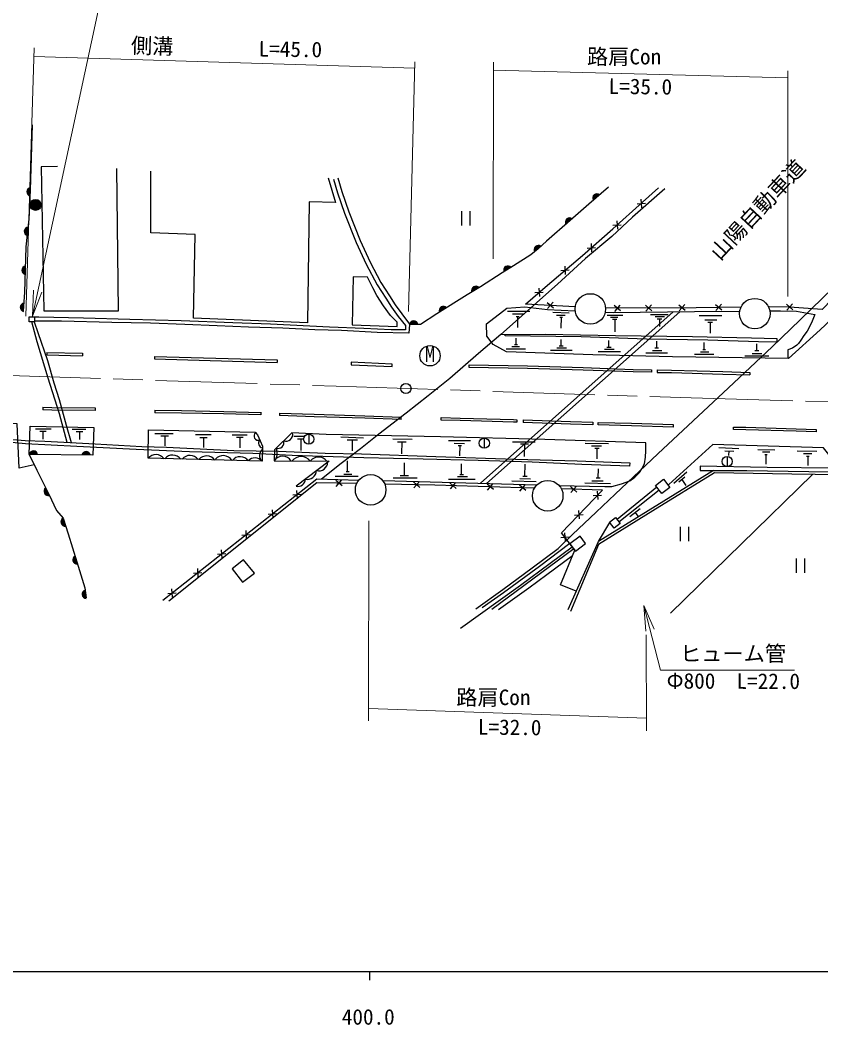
# Model space of a CAD drawing. Units: millimetres at full size, sheet at 1:1000; details may follow other scales. Extents: x 40000 to 680000, y 20000 to 380000.
# Drawn here: x 426799 to 521204, y 198715 to 317091 of the extents above; entities that cross this region are included whole.
import ezdxf
from ezdxf.enums import TextEntityAlignment as Align

# ---------------------------------------------------------------- set-up
doc = ezdxf.new("R2010")
doc.units = ezdxf.units.MM
doc.header["$LTSCALE"] = 1000
doc.linetypes.add('CHAIN', pattern=[18.5, 12, -1.5, 3.5, -1.5])
for name, color, linetype, lineweight in [('M-BGD', 7, 'Continuous', 25), ('M-BGD-EXST', 7, 'Continuous', 25), ('M-BMK', 2, 'CHAIN', 13), ('M-BMK-SRVR', 3, 'Continuous', 25), ('M-STR-HTXT', 7, 'Continuous', 13), ('M-STR-STRC', 7, 'Continuous', 25), ('M-TTL-BAND', 7, 'Continuous', 25)]:
    doc.layers.add(name, color=color, linetype=linetype, lineweight=lineweight)
doc.layers.add('M-BMK-HTXT', color=7, linetype='Continuous')
doc.styles.add('ＭＳ ゴシック', font='')
doc.styles.get('ＭＳ ゴシック').set_extended_font_data('MS Gothic')

# ---------------------------------------------------------------- blocks, each defined once
blk = doc.blocks.new('open_arrow')
at = {"color": 0, "linetype": 'Continuous', "lineweight": -2}
blk.add_lwpolyline([(7.5, 1.25), (0, 0), (7.5, -1.25)], dxfattribs=at)

msp = doc.modelspace()

# ---------------------------------------------------------------- hatches: boundary and pattern name
at = {"layer": 'M-BGD'}
for points in [[(428020, 297350, 0.82183), (427978, 296360)], [(429269, 295322, 1), (427969, 295322, 0.41421), (428619, 294672, 0.41421)], [(495125, 296521, 0.82183), (494375, 295872)], [(491887, 293680, 0.82183), (491142, 293028)], [(427752, 292695, 0.82183), (427644, 291710)], [(488190, 290443, 0.82183), (487451, 289783)], [(427438, 288108, 0.82183), (427413, 287118)], [(484683, 287963, 0.82183), (483839, 287444)], [(480894, 285572, 0.82183), (480050, 285053)], [(427265, 283741, 0.82183), (427193, 282753)], [(477085, 283211, 0.82183), (476243, 282687)], [(473698, 281239, 0.82183), (472707, 281247)], [(428869, 265914, 0.82183), (427879, 265953)], [(435084, 265841, 0.82183), (434093, 265853)], [(429814, 261981, 0.82183), (430253, 261093)], [(431873, 258410, 0.82183), (432175, 257466)], [(433269, 253973, 0.82183), (433563, 253026)], [(434473, 249946, 0.82183), (434588, 248962)]]:
    msp.add_hatch(color=256, dxfattribs=at).paths.add_polyline_path(points)

# ---------------------------------------------------------------- linework, layer by layer
for p, q in [((499985, 295978), (500054, 294987)), ((499524, 295448), (500515, 295517)), ((478829, 294586), (478829, 292909)), ((479829, 294586), (479829, 292909)), ((496677, 292916), (497667, 292986)), ((497137, 293446), (497207, 292456)), ((493642, 290235), (494633, 290305)), ((494103, 290765), (494172, 289775)), ((491003, 288112), (491072, 287121)), ((490542, 287582), (491533, 287651)), ((487951, 285512), (488020, 284521)), ((487490, 284982), (488481, 285051)), ((489692, 283147), (488942, 283799)), ((488991, 283098), (489643, 283848)), ((497594, 282820), (496844, 283472)), ((496893, 282771), (497545, 283521)), ((501277, 282845), (500527, 283497)), ((500576, 282796), (501227, 283546)), ((505209, 282871), (504459, 283523)), ((504508, 282822), (505160, 283572)), ((509518, 282909), (508768, 283561)), ((508817, 282860), (509469, 283610)), ((517891, 282955), (517141, 283607)), ((517190, 282906), (517842, 283656)), ((481056, 262522), (503799, 282731)), ((481787, 262502), (504560, 282739)), ((484262, 282814), (486904, 282814)), ((484851, 282490), (486126, 282490)), ((485274, 282188), (485636, 282188)), ((485455, 282188), (485455, 280859)), ((489601, 282668), (491527, 282612)), ((490037, 282348), (491068, 282340)), ((490425, 282077), (490751, 282086)), ((490588, 282082), (490552, 280797)), ((496023, 282323), (497843, 282323)), ((496411, 282080), (497278, 282080)), ((496654, 281843), (497140, 281843)), ((496897, 281843), (496897, 280346)), ((501101, 282400), (503215, 282400)), ((501672, 282155), (502755, 282155)), ((501888, 281896), (502436, 281896)), ((502162, 281896), (502162, 281007)), ((506865, 282274), (509534, 282274)), ((507506, 281790), (508919, 281790)), ((507873, 281490), (508422, 281490)), ((508147, 281490), (508147, 280195)), ((485263, 278861), (485263, 279614)), ((490590, 278728), (490590, 279463)), ((484120, 278358), (486396, 278358)), ((484782, 278627), (485663, 278627)), ((485088, 278861), (485439, 278861)), ((489314, 278196), (491875, 278196)), ((490080, 278464), (491201, 278464)), ((490359, 278728), (490821, 278728)), ((495678, 278328), (496846, 278328)), ((495962, 278566), (496482, 278566)), ((496222, 278566), (496222, 279343)), ((501633, 278478), (502065, 278478)), ((501849, 278478), (501849, 279263)), ((507296, 278300), (507615, 278300)), ((507456, 278300), (507456, 279122)), ((513655, 278157), (513668, 278967)), ((494944, 278036), (497572, 278036)), ((500549, 277894), (503104, 277894)), ((501352, 278180), (502464, 278180)), ((506318, 277741), (508599, 277741)), ((507006, 278010), (507978, 278010)), ((512233, 277524), (515060, 277545)), ((513089, 277826), (514231, 277831)), ((513418, 278160), (513891, 278154)), ((428598, 268941), (430471, 268941)), ((432923, 268895), (434558, 268895)), ((429125, 268677), (429869, 268677)), ((429497, 268677), (429497, 267703)), ((433422, 268629), (434188, 268629)), ((433805, 268629), (433805, 267674)), ((442703, 268389), (444835, 268389)), ((443403, 268119), (444289, 268119)), ((443846, 268119), (443846, 266934)), ((447467, 268263), (449324, 268263)), ((447993, 267922), (448851, 267922)), ((448422, 267922), (448422, 266731)), ((451817, 268217), (453558, 268217)), ((452312, 267941), (453083, 267941)), ((452697, 267941), (452697, 266707)), ((459089, 268085), (460328, 268063)), ((459495, 267771), (460137, 267764)), ((459886, 267767), (459890, 266388)), ((460822, 268323), (460822, 267123)), ((464609, 267998), (467301, 267891)), ((465358, 267658), (466560, 267650)), ((465959, 267654), (465934, 266358)), ((470729, 267771), (473003, 267712)), ((477292, 267565), (479915, 267550)), ((481524, 267841), (481524, 266641)), ((471285, 267409), (472307, 267401)), ((471796, 267405), (471761, 265989)), ((477974, 267235), (479181, 267213)), ((478454, 266958), (478829, 266958)), ((478641, 266958), (478604, 265774)), ((484829, 267412), (487505, 267400)), ((485780, 267159), (486725, 267165)), ((486278, 267162), (486236, 265682)), ((493419, 267232), (496169, 267207)), ((494159, 266924), (495331, 266932)), ((494548, 266642), (495059, 266648)), ((494804, 266645), (494794, 265405)), ((509180, 266747), (511530, 266607)), ((509880, 266365), (510941, 266293)), ((513767, 266494), (515770, 266470)), ((510152, 265694), (510152, 264494)), ((510340, 266334), (510319, 265796)), ((514299, 266214), (515171, 266210)), ((514587, 265903), (514860, 265903)), ((514724, 265903), (514700, 264759)), ((518400, 266343), (520725, 266297)), ((519136, 266039), (520149, 266032)), ((519487, 265728), (519818, 265721)), ((519652, 265724), (519646, 264611)), ((465412, 263896), (465412, 265161)), ((472110, 263434), (472110, 264942)), ((478848, 263560), (478848, 264833)), ((486319, 263356), (486357, 264792)), ((494950, 263154), (494974, 264227)), ((508548, 264026), (494980, 255682)), ((463928, 263352), (466662, 263352)), ((464775, 262212), (464025, 262863)), ((464074, 262163), (464725, 262912)), ((464973, 263614), (465913, 263614)), ((465249, 263896), (465575, 263896)), ((469555, 262832), (487740, 262342)), ((470764, 263175), (473599, 263175)), ((471620, 263434), (472599, 263434)), ((477317, 263001), (480433, 263001)), ((478366, 263327), (479540, 263327)), ((478631, 263560), (479066, 263560)), ((485700, 263094), (486952, 263059)), ((486064, 263360), (486574, 263353)), ((494202, 262824), (495550, 262824)), ((494715, 263154), (495185, 263154)), ((503483, 247224), (520219, 263568)), ((503885, 262526), (505391, 263864)), ((504467, 262678), (505158, 263296)), ((504812, 262987), (505296, 262264)), ((459395, 261685), (459465, 260695)), ((473917, 262023), (473167, 262675)), ((473216, 261974), (473868, 262724)), ((478225, 261913), (477476, 262565)), ((477525, 261864), (478176, 262614)), ((482607, 261780), (481857, 262431)), ((481906, 261731), (482557, 262480)), ((484749, 262794), (487651, 262738)), ((486429, 261663), (485679, 262315)), ((485728, 261614), (486380, 262364)), ((492444, 261495), (491694, 262146)), ((491743, 261446), (492395, 262196)), ((493367, 262558), (496385, 262502)), ((501850, 262083), (497175, 258271)), ((497389, 257993), (502120, 261733)), ((458935, 261155), (459925, 261225)), ((494362, 261068), (495353, 261137)), ((494823, 261598), (494892, 260607)), ((456507, 259410), (456576, 258419)), ((492629, 259308), (492699, 258317)), ((498688, 258621), (499915, 259562)), ((456046, 258880), (457037, 258949)), ((492168, 258777), (493159, 258847)), ((499301, 259092), (499640, 258652)), ((453394, 256957), (453463, 255966)), ((504597, 257388), (504597, 255711)), ((505597, 257388), (505597, 255711)), ((452933, 256427), (453924, 256496)), ((490535, 256147), (491526, 256217)), ((490995, 256677), (491065, 255686)), ((450523, 254695), (450593, 253704)), ((492078, 254785), (482394, 247672)), ((450062, 254165), (451053, 254234)), ((518284, 253649), (518284, 251972)), ((519284, 253649), (519284, 251972)), ((447696, 252467), (447765, 251476)), ((447235, 251937), (448226, 252007)), ((444666, 250080), (444735, 249089)), ((444205, 249550), (445196, 249619))]:
    msp.add_line(p, q, dxfattribs=at)
for points in [[(427200, 282847), (427358, 285004), (427497, 290368), (427853, 293623), (428012, 297067), (428248, 304755)], [(431204, 299830), (429303, 299811), (429613, 282853), (438420, 282823), (438214, 299593)], [(463131, 298498), (463994, 295587), (460866, 295695), (460696, 281436), (447256, 281956), (447450, 291844), (442198, 292039), (442217, 299281)], [(463749, 298353), (464211, 296752), (465055, 294336), (466407, 290904), (467599, 288323), (468881, 285919), (469903, 284333), (470594, 283259), (471364, 282173), (472234, 281124)], [(464258, 298500), (464717, 296913), (465552, 294520), (466895, 291112), (468073, 288559), (469339, 286188), (470349, 284620), (471033, 283556), (471784, 282496), (472708, 281256)], [(496157, 297413), (493828, 295399), (491654, 293473), (488855, 291037), (487873, 290160), (487024, 289455), (484979, 288145), (483615, 287306), (481074, 285682), (479491, 284710), (475918, 282485), (474020, 281236), (472707, 281247), (472615, 280195), (468889, 280295), (464682, 280507), (461535, 280590), (457769, 280805), (453729, 280917), (450046, 281059), (446236, 281237), (442158, 281372), (437630, 281446), (431682, 281610), (428480, 281603)], [(502824, 297197), (498975, 293869), (496540, 291592), (493443, 289003), (490136, 285986), (483476, 280052), (488729, 280110), (497003, 279950), (506083, 279820), (513011, 279675), (515996, 279588), (515992, 279138), (513843, 279203), (507886, 279366), (500642, 279509), (492955, 279759), (483997, 279890), (483995, 280058)], [(492244, 283319), (486390, 283628), (488966, 285870), (493109, 289363), (496684, 292517), (500190, 295634), (502071, 297327)], [(480526, 247743), (483721, 250015), (487148, 252567), (490222, 254851), (491924, 256496), (494706, 259105), (496960, 261254), (501986, 265976), (510302, 273780), (511558, 274957), (515441, 278600), (518756, 281770), (522692, 285572), (526794, 289436), (529985, 292493), (534421, 296719)], [(537963, 296514), (535630, 294286), (532590, 291342), (529804, 288692), (526615, 285707), (524396, 283681), (521112, 280614), (517372, 277228), (503698, 277420), (494323, 277662), (484121, 278010), (482583, 278867), (481824, 279874), (481797, 281321), (484169, 283169), (486320, 283293), (488954, 283003), (492204, 282854), (492237, 282853)], [(534876, 296508), (529726, 291389), (526369, 287961), (522530, 284223), (521358, 282994), (517516, 283281), (515099, 283295), (515029, 283295)], [(511774, 283262), (506512, 283209), (495824, 283137)], [(472234, 281124), (472223, 280588), (470555, 280608), (467304, 280766), (463279, 280909), (456310, 281284), (451883, 281417), (445798, 281661), (439736, 281807), (434258, 281965), (428994, 282086), (428480, 282103)], [(495789, 282701), (496714, 282661), (506308, 282756), (511634, 282808)], [(515179, 282842), (516447, 282854), (518333, 282815), (520503, 282403), (520093, 281431), (519569, 280436), (519183, 279915), (518846, 279387), (518548, 279002), (518349, 278807), (517860, 278451), (517297, 278236), (517300, 277293)], [(432357, 267342), (431434, 270723), (430121, 274897), (428816, 279192), (428179, 281536)], [(428478, 281536), (428881, 280300), (430030, 277003), (430783, 274370), (431409, 272389), (432238, 269361), (432818, 267317)], [(483476, 280052), (480850, 277832), (477457, 274857), (474916, 272841), (472297, 270784), (469091, 268311), (466926, 266594), (464638, 264853), (462346, 263027)], [(428469, 264696), (426708, 264307), (426471, 269517), (422110, 269637), (422090, 267167)], [(425963, 267678), (427417, 267547), (429700, 267482), (435667, 267167), (441140, 266842), (444068, 266772), (452010, 266373), (457269, 266321), (462761, 266062), (467034, 266009), (475808, 265697), (485189, 265384), (492473, 265176), (498660, 264945), (498652, 264543), (493016, 264748), (487158, 264999), (480793, 265205), (474332, 265347), (467339, 265509), (458863, 265804), (454249, 266018), (446767, 266214), (440489, 266492), (433498, 266867), (427419, 267180), (422094, 267699)], [(490328, 262272), (495731, 262126), (496569, 262137), (497680, 262449), (498664, 262801), (499254, 263246), (499834, 263774), (500103, 264240), (500404, 264820), (500508, 265590), (500560, 266346), (500560, 267288), (488644, 267672), (476350, 267991), (462871, 268267), (458818, 268456), (456776, 266446), (456767, 265157), (463221, 265142), (459337, 262197)], [(527807, 260975), (526827, 260030), (521500, 266718), (508467, 267098), (503273, 262371)], [(427854, 265926), (428775, 264086), (430179, 261243), (431084, 259330), (431873, 258410), (432457, 256584), (433488, 253267), (434443, 250200), (434579, 249033)], [(571675, 263099), (569365, 263168), (566166, 263226), (561896, 263334), (545242, 263834), (533412, 264129), (522924, 264292), (514860, 264374), (506972, 264538), (506972, 264031), (512480, 264015), (524664, 263835), (533190, 263720), (541686, 263540), (551595, 263278), (561349, 262968), (571664, 262686)], [(443636, 248746), (461781, 263042), (466750, 262908)], [(525988, 263490), (517779, 263602), (508663, 263737), (501406, 259276), (494974, 255299), (491669, 247426)], [(466486, 262495), (461791, 262591), (444317, 248649)], [(487438, 261950), (485892, 261994), (475708, 262305), (469787, 262427)], [(492365, 249810), (490508, 250543), (492186, 254626), (490643, 256703), (495455, 261726), (490610, 261862)], [(491412, 247671), (494980, 255682), (496314, 257914)], [(478715, 245462), (485801, 250523), (489296, 253118), (491880, 255038)], [(491587, 255433), (488023, 252700), (483768, 249616), (481267, 247838)], [(483190, 247663), (486765, 250195), (488882, 251764), (491932, 254007)]]:
    msp.add_lwpolyline(points, dxfattribs=at)
for points in [[(466076, 286839), (465931, 281187), (471258, 280991), (471266, 281489), (470480, 282305), (469649, 283410), (468871, 284641), (468387, 285562), (467745, 286800)], [(427880, 282136), (428480, 282136), (428480, 281536), (427880, 281536)], [(427986, 269270), (435495, 269080), (435363, 265838), (427854, 265926)], [(441935, 268803), (454506, 268562), (454798, 268220), (455114, 267509), (455392, 266878), (455319, 265125), (441904, 265464)], [(501710, 262265), (502661, 262997), (503393, 262046), (502442, 261314)], [(496285, 257951), (496997, 258501), (497547, 257789), (496835, 257239)], [(493472, 255411), (492816, 256294), (491612, 255399), (492268, 254516)], [(451783, 252453), (453000, 250876), (454425, 251931), (453152, 253489)]]:
    msp.add_lwpolyline(points, close=True, dxfattribs=at)
for centre, radius in [((428619, 295322), 650), ((494025, 283061), 1800), ((513410, 282509), 1800), ((460822, 267723), 600), ((481524, 267241), 600), ((510152, 265094), 600), ((468122, 261743), 1800), ((489000, 261057), 1800)]:
    msp.add_circle(centre, radius, dxfattribs=at)
for centre, radius, start, end in [((428097, 296851), 505, 98.74333, 256.40152), ((494814, 296123), 505, 52.028, 209.68619), ((491579, 293280), 505, 52.3631, 210.02129), ((427795, 292192), 505, 94.91822, 252.57641), ((487886, 290040), 505, 52.93472, 210.59291), ((427523, 287611), 505, 99.69088, 257.34907), ((484313, 287620), 505, 42.77164, 200.42983), ((480523, 285229), 505, 42.73315, 200.39134), ((427327, 283240), 505, 96.97213, 254.63032), ((476716, 282866), 505, 43.08436, 200.74255), ((473202, 281145), 505, 10.66952, 168.32771), ((454886, 268096), 506, 128.93728, 290.5588), ((455464, 267237), 556, 136.1046, 261.74745), ((458136, 268284), 798, 251.04395, 12.11409), ((455974, 265808), 946, 129.00357, 226.20332), ((455816, 266053), 1307, 316.69598, 27.02038), ((457182, 267339), 720, 253.75499, 15.33004), ((428371, 265836), 505, 8.91969, 166.57788), ((434587, 265749), 505, 10.50228, 168.16047), ((442818, 264732), 1171, 35.79092, 141.31672), ((444780, 264683), 1171, 35.79092, 141.31672), ((446826, 264631), 1171, 35.79092, 141.31672), ((448800, 264581), 1171, 35.79092, 141.31672), ((450747, 264609), 1180, 30.92975, 141.1082), ((452744, 264482), 1171, 35.79092, 141.31672), ((454489, 264446), 1073, 39.28439, 137.82325), ((457742, 264619), 1113, 28.62996, 151.10395), ((459938, 264311), 1363, 37.84823, 141.88567), ((461994, 264353), 1262, 38.75223, 140.98167), ((460631, 264089), 1106, 258.1795, 356.15199), ((461990, 265061), 1077, 256.25162, 358.07987), ((459586, 262978), 819, 252.31815, 2.01334), ((430121, 261580), 505, 127.45455, 285.11274), ((432117, 257968), 505, 118.91996, 276.57815), ((433510, 253528), 505, 118.44291, 276.10111), ((434627, 249465), 505, 107.84361, 265.5018)]:
    msp.add_arc(centre, radius, start, end, dxfattribs=at)
at = {"layer": 'M-BGD-EXST'}
msp.add_circle((475122, 277548), 1200, dxfattribs=at)
at = {"layer": 'M-BMK'}
msp.add_lwpolyline([(405787, 275835), (464051, 273970), (505898, 272577), (548465, 271415), (571885, 270775)], dxfattribs=at)
at = {"layer": 'M-BMK-SRVR'}
msp.add_circle((472287, 273696), 600, dxfattribs=at)
at = {"layer": 'M-STR-HTXT'}
for p, q in [((428441, 313840), (427482, 282193)), ((473323, 311447), (428410, 312808)), ((472587, 282749), (473342, 312183)), ((482578, 288947), (482590, 312150)), ((482579, 311203), (517292, 310289)), ((517305, 311109), (517300, 284515)), ((467893, 258119), (467870, 234536)), ((500601, 244668), (500650, 233363)), ((467866, 235994), (500631, 234838))]:
    msp.add_line(p, q, dxfattribs=at)
for points in [[(428251, 282227), (436799, 321889), (452728, 321889)], [(500312, 248113), (502280, 240498), (518096, 240498)]]:
    msp.add_lwpolyline(points, dxfattribs=at)
at = {"layer": 'M-STR-STRC'}
for p, q in [((429941, 277947), (434142, 277855)), ((429941, 277947), (429941, 277647)), ((429941, 277647), (434142, 277555)), ((434142, 277855), (434142, 277555)), ((442639, 277465), (457118, 277055)), ((442639, 277465), (442639, 277165)), ((442639, 277165), (457118, 276755)), ((457118, 277055), (457118, 276755)), ((501220, 275905), (501220, 275605)), ((501883, 275892), (501883, 275592)), ((512832, 275585), (512832, 275285)), ((429492, 271493), (429492, 271193)), ((435654, 271401), (435654, 271101)), ((442685, 271133), (442685, 270827)), ((455182, 270886), (455182, 270579)), ((457366, 270803), (457366, 270503)), ((471710, 270021), (471710, 270322)), ((485376, 270015), (485376, 269715)), ((486085, 269990), (486085, 269689)), ((494302, 269718), (494302, 269418)), ((494954, 269401), (494954, 269701)), ((503782, 269453), (503782, 269153)), ((510888, 268846), (510888, 269146)), ((520657, 268876), (520657, 268576))]:
    msp.add_line(p, q, dxfattribs=at)
msp.add_lwpolyline([(465817, 276493), (470669, 276275), (470669, 276575), (465817, 276793)], close=True, dxfattribs=at)
for points in [[(501220, 275605), (499069, 275647), (493161, 275863), (486623, 276060), (479752, 276168), (479752, 276468), (486630, 276360), (493171, 276162), (499078, 275947), (501220, 275905)], [(501883, 275892), (503585, 275858), (509646, 275678), (512832, 275585)], [(501883, 275592), (503577, 275558), (509637, 275378), (512832, 275285)], [(429492, 271493), (430553, 271453), (435654, 271401)], [(435654, 271101), (430546, 271153), (429492, 271193)], [(442685, 271133), (445815, 271093), (450799, 270993), (455182, 270879)], [(455182, 270579), (450792, 270693), (445811, 270793), (442685, 270833)], [(457366, 270803), (461479, 270648), (467458, 270489), (471710, 270322)], [(471710, 270021), (467448, 270190), (461470, 270348), (457366, 270503)], [(485376, 269715), (484964, 269730), (478670, 269902), (476454, 269955), (476454, 270255), (478678, 270202), (484974, 270030), (485376, 270015)], [(486085, 269990), (491684, 269786), (494302, 269718)], [(494302, 269418), (491675, 269486), (486085, 269689)], [(494954, 269701), (498867, 269599), (503782, 269453)], [(503782, 269153), (498859, 269299), (494954, 269401)], [(510888, 269146), (512361, 269125), (518296, 268952), (520657, 268876)], [(520657, 268576), (518287, 268652), (512354, 268825), (510888, 268846)]]:
    msp.add_lwpolyline(points, dxfattribs=at)
at = {"layer": 'M-TTL-BAND'}
for p, q in [((40000, 205000), (579000, 205000)), ((468000, 205000), (468000, 204000))]:
    msp.add_line(p, q, dxfattribs=at)

# ---------------------------------------------------------------- block references
at = {"layer": 'M-STR-HTXT', "xscale": 400, "yscale": 400}
for p, rotation in [((428251, 282227), 77.8), ((500312, 248113), 284.5)]:
    msp.add_blockref('open_arrow', p, dxfattribs=dict(at, rotation=rotation))

# ---------------------------------------------------------------- texts
at = {"layer": 'M-BGD-EXST', "style": 'ＭＳ ゴシック'}
msp.add_text('M', height=1833, dxfattribs=at).set_placement((474500, 276269), align=Align.BOTTOM_LEFT)
at = {"layer": 'M-BMK-HTXT', "style": 'ＭＳ ゴシック'}
msp.add_text('山陽自動車道', height=1833, rotation=46.948, dxfattribs=at).set_placement((509688, 288278), align=Align.BOTTOM_LEFT)
at = {"layer": 'M-STR-HTXT', "style": 'ＭＳ ゴシック'}
for s, rotation, p in [('側溝', 358.354, (439829, 312655)), ('L=45.0', 359.178, (454901, 312259)), ('L=35.0', 359.322, (496167, 307849)), ('Φ800\u3000L=22.0', 359.831, (503010, 237784)), ('L=32.0', 359.322, (480758, 232366))]:
    msp.add_text(s, height=1833, rotation=rotation, dxfattribs=at).set_placement(p, align=Align.BOTTOM_LEFT)
for s, p in [('路肩Con', (493626, 311320)), ('ヒューム管', (504596, 240998)), ('路肩Con', (478217, 235837))]:
    msp.add_text(s, height=1833, dxfattribs=at).set_placement(p, align=Align.BOTTOM_LEFT)
at = {"layer": 'M-TTL-BAND', "style": 'ＭＳ ゴシック'}
msp.add_text('400.0', height=1833, dxfattribs=at).set_placement((467844, 198195), align=Align.BOTTOM_CENTER)

doc.saveas('drawing.dxf')
